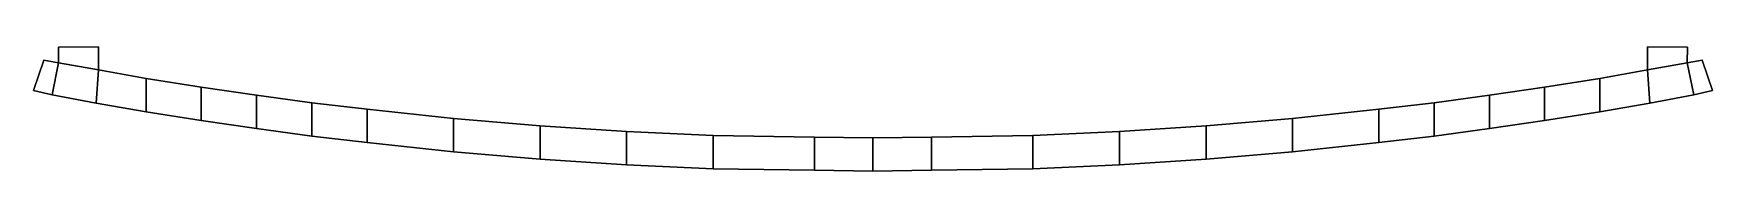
# Model space of a CAD drawing. Extents: x -169 to 169, y -25 to 0.
import ezdxf

# ---------------------------------------------------------------- set-up
doc = ezdxf.new("R2010")
doc.units = 0
doc.layers.add('METAL', color=20, linetype='CONTINUOUS')

msp = doc.modelspace()

# ---------------------------------------------------------------- meshes
at = {"layer": 'METAL'}
mesh = msp.add_polyface(dxfattribs=at)
corners = [(169.07, -8.79, 3.74), (169.07, -8.79, 3.74), (169.07, -8.79, 3.74), (169.07, -8.79, -3.5), (169.07, -8.79, -3.5), (169.07, -8.79, -3.5), (167.03, -2.71, 3.74), (167.03, -2.71, 3.74), (167.03, -2.71, 3.74), (167.03, -2.71, -3.5), (167.03, -2.71, -3.5), (167.03, -2.71, -3.5), (165.34, -9.67, 3.74), (165.34, -9.67, 3.74), (165.34, -9.67, -3.5), (165.34, -9.67, -3.5), (164.02, -0.04, 3.74), (164.02, -0.04, 3.74), (164.02, -0.04, 3.74), (164.02, -0.04, -3.5), (164.02, -0.04, -3.5), (164.02, -0.04, -3.5), (164.01, -3.2, 3.74), (164.01, -3.2, 3.74), (164.01, -3.2, 3.74), (164.01, -3.2, -3.5), (164.01, -3.2, -3.5), (164.01, -3.2, -3.5), (156.44, -11.38, 3.74), (156.44, -11.38, 3.74), (156.44, -11.38, -3.5), (156.44, -11.38, -3.5), (156.02, 0, 3.74), (156.02, 0, 3.74), (156.02, 0, 3.74), (156.02, 0, -3.5), (156.02, 0, -3.5), (156.02, 0, -3.5), (155.98, -4.61, 3.74), (155.98, -4.61, 3.74), (155.98, -4.61, 3.74), (155.98, -4.61, -3.5), (155.98, -4.61, -3.5), (155.98, -4.61, -3.5), (146.42, -13.09, 3.74), (146.42, -13.09, 3.74), (146.42, -6.38, 3.74), (146.42, -6.38, 3.74), (146.42, -13.09, -3.5), (146.42, -13.09, -3.5), (146.42, -6.38, -3.5), (146.42, -6.38, -3.5), (135.28, -14.87, 3.74), (135.28, -14.87, 3.74), (135.28, -8.16, 3.74), (135.28, -8.16, 3.74), (135.28, -14.87, -3.5), (135.28, -14.87, -3.5), (135.28, -8.16, -3.5), (135.28, -8.16, -3.5), (124.15, -16.48, 3.74), (124.15, -16.48, 3.74), (124.15, -9.77, 3.74), (124.15, -9.77, 3.74), (124.15, -16.48, -3.5), (124.15, -16.48, -3.5), (124.15, -9.77, -3.5), (124.15, -9.77, -3.5), (113.02, -11.28, 3.74), (113.02, -11.28, 3.74), (113.02, -17.99, -3.5), (113.02, -17.99, -3.5), (113.02, -11.28, -3.5), (113.02, -11.28, -3.5), (113.02, -17.99, 3.74), (113.02, -17.99, 3.74), (101.88, -19.29, 3.74), (101.88, -19.29, 3.74), (101.88, -12.58, 3.74), (101.88, -12.58, 3.74), (101.88, -19.29, -3.5), (101.88, -19.29, -3.5), (101.88, -12.58, -3.5), (101.88, -12.58, -3.5), (84.48, -21.16, 3.74), (84.48, -21.16, 3.74), (84.48, -14.45, -3.5), (84.48, -14.45, -3.5), (84.48, -14.45, 3.74), (84.48, -14.45, 3.74), (84.48, -21.16, -3.5), (84.48, -21.16, -3.5), (67.09, -22.64, 3.74), (67.09, -22.64, 3.74), (67.09, -15.93, 3.74), (67.09, -15.93, 3.74), (67.09, -22.64, -3.5), (67.09, -22.64, -3.5), (67.09, -15.93, -3.5), (67.09, -15.93, -3.5), (49.69, -23.81, 3.74), (49.69, -23.81, 3.74), (49.69, -17.1, 3.74), (49.69, -17.1, 3.74), (49.69, -23.81, -3.5), (49.69, -23.81, -3.5), (49.69, -17.1, -3.5), (49.69, -17.1, -3.5), (32.22, -24.61, 3.74), (32.22, -24.61, 3.74), (32.22, -17.9, 3.74), (32.22, -17.9, 3.74), (32.22, -24.61, -3.5), (32.22, -24.61, -3.5), (32.22, -17.9, -3.5), (32.22, -17.9, -3.5), (11.8, -24.9, 3.74), (11.8, -24.9, 3.74), (11.8, -18.19, 3.74), (11.8, -18.19, 3.74), (11.8, -24.9, -3.5), (11.8, -24.9, -3.5), (11.8, -18.19, -3.5), (11.8, -18.19, -3.5), (0.03, -25.07, 3.74), (0.03, -25.07, 3.74), (0.03, -18.36, 3.74), (0.03, -18.36, 3.74), (0.03, -25.07, -3.5), (0.03, -25.07, -3.5), (0.03, -18.36, -3.5), (0.03, -18.36, -3.5), (-11.73, -18.19, 3.74), (-11.73, -18.19, 3.74), (-11.73, -24.9, -3.5), (-11.73, -24.9, -3.5), (-11.73, -24.9, 3.74), (-11.73, -24.9, 3.74), (-11.73, -18.19, -3.5), (-11.73, -18.19, -3.5), (-32.15, -24.61, 3.74), (-32.15, -24.61, 3.74), (-32.15, -17.9, 3.74), (-32.15, -17.9, 3.74), (-32.15, -24.61, -3.5), (-32.15, -24.61, -3.5), (-32.15, -17.9, -3.5), (-32.15, -17.9, -3.5), (-49.62, -23.81, 3.74), (-49.62, -23.81, 3.74), (-49.62, -17.1, 3.74), (-49.62, -17.1, 3.74), (-49.62, -23.81, -3.5), (-49.62, -23.81, -3.5), (-49.62, -17.1, -3.5), (-49.62, -17.1, -3.5), (-67.02, -22.64, -3.5), (-67.02, -22.64, -3.5), (-67.02, -15.93, -3.5), (-67.02, -15.93, -3.5), (-67.02, -22.64, 3.74), (-67.02, -22.64, 3.74), (-67.02, -15.93, 3.74), (-67.02, -15.93, 3.74), (-84.42, -14.45, 3.74), (-84.42, -14.45, 3.74), (-84.42, -21.16, -3.5), (-84.42, -21.16, -3.5), (-84.42, -14.45, -3.5), (-84.42, -14.45, -3.5), (-84.42, -21.16, 3.74), (-84.42, -21.16, 3.74), (-101.81, -19.29, 3.74), (-101.81, -19.29, 3.74), (-101.81, -12.58, 3.74), (-101.81, -12.58, 3.74), (-101.81, -19.29, -3.5), (-101.81, -19.29, -3.5), (-101.81, -12.58, -3.5), (-101.81, -12.58, -3.5), (-112.95, -17.99, 3.74), (-112.95, -17.99, 3.74), (-112.95, -11.28, 3.74), (-112.95, -11.28, 3.74), (-112.95, -17.99, -3.5), (-112.95, -17.99, -3.5), (-112.95, -11.28, -3.5), (-112.95, -11.28, -3.5), (-124.08, -16.48, 3.74), (-124.08, -16.48, 3.74), (-124.08, -9.77, 3.74), (-124.08, -9.77, 3.74), (-124.08, -16.48, -3.5), (-124.08, -16.48, -3.5), (-124.08, -9.77, -3.5), (-124.08, -9.77, -3.5), (-135.22, -14.87, 3.74), (-135.22, -14.87, 3.74), (-135.22, -8.16, 3.74), (-135.22, -8.16, 3.74), (-135.22, -14.87, -3.5), (-135.22, -14.87, -3.5), (-135.22, -8.16, -3.5), (-135.22, -8.16, -3.5), (-146.35, -13.09, -3.5), (-146.35, -13.09, -3.5), (-146.35, -13.09, 3.74), (-146.35, -13.09, 3.74), (-146.35, -6.38, 3.74), (-146.35, -6.38, 3.74), (-146.35, -6.38, -3.5), (-146.35, -6.38, -3.5), (-155.92, -4.61, 3.74), (-155.92, -4.61, 3.74), (-155.92, -4.61, 3.74), (-155.92, -4.61, -3.5), (-155.92, -4.61, -3.5), (-155.92, -4.61, -3.5), (-155.95, 0, 3.74), (-155.95, 0, 3.74), (-155.95, 0, 3.74), (-155.95, 0, -3.5), (-155.95, 0, -3.5), (-155.95, 0, -3.5), (-156.38, -11.38, -3.5), (-156.38, -11.38, -3.5), (-156.38, -11.38, 3.74), (-156.38, -11.38, 3.74), (-163.95, -3.2, 3.74), (-163.95, -3.2, 3.74), (-163.95, -3.2, 3.74), (-163.95, -3.2, -3.5), (-163.95, -3.2, -3.5), (-163.95, -3.2, -3.5), (-163.95, -0.04, 3.74), (-163.95, -0.04, 3.74), (-163.95, -0.04, 3.74), (-163.95, -0.04, -3.5), (-163.95, -0.04, -3.5), (-163.95, -0.04, -3.5), (-165.27, -9.67, 3.74), (-165.27, -9.67, 3.74), (-165.27, -9.67, -3.5), (-165.27, -9.67, -3.5), (-166.96, -2.71, 3.74), (-166.96, -2.71, 3.74), (-166.96, -2.71, 3.74), (-166.96, -2.71, -3.5), (-166.96, -2.71, -3.5), (-166.96, -2.71, -3.5), (-169, -8.79, 3.74), (-169, -8.79, 3.74), (-169, -8.79, 3.74), (-169, -8.79, -3.5), (-169, -8.79, -3.5), (-169, -8.79, -3.5)]
mesh.append_faces([[corners[k] for k in face] for face in [(162, 158, 168, 164), (157, 161, 171, 167), (159, 156, 166, 169), (246, 249, 255, 252), (238, 235, 220, 223), (202, 198, 190, 194), (186, 182, 174, 178), (241, 243, 225, 227), (197, 201, 193, 189), (181, 185, 177, 173), (242, 232, 217, 224), (200, 203, 195, 192), (184, 187, 179, 176), (214, 229, 240, 226), (191, 199, 196, 188), (175, 183, 180, 172), (151, 163, 160, 148), (247, 244, 228, 231), (208, 210, 216, 213), (251, 254, 243, 241), (205, 207, 227, 225), (253, 248, 232, 242), (211, 204, 224, 217), (229, 245, 250, 240), (226, 206, 209, 214), (229, 214, 219, 234), (212, 215, 221, 218), (217, 232, 237, 222), (233, 230, 236, 239), (142, 146, 154, 150), (150, 154, 158, 162), (178, 174, 164, 168), (145, 141, 149, 153), (153, 149, 161, 157), (173, 177, 167, 171), (147, 144, 152, 155), (155, 152, 156, 159), (176, 179, 169, 166), (165, 175, 172, 170), (163, 165, 170, 160), (148, 140, 143, 151), (210, 208, 198, 202), (194, 190, 182, 186), (207, 205, 201, 197), (189, 193, 185, 181), (204, 211, 203, 200), (192, 195, 187, 184), (199, 209, 206, 196), (183, 191, 188, 180), (146, 142, 132, 138), (141, 145, 135, 137), (144, 147, 139, 134), (143, 140, 136, 133), (138, 132, 127, 130), (137, 135, 128, 125), (134, 139, 131, 129), (126, 133, 136, 124), (95, 89, 87, 99), (96, 90, 84, 92), (98, 86, 91, 97), (6, 0, 3, 9), (20, 35, 32, 17), (59, 67, 63, 55), (73, 83, 79, 69), (12, 28, 30, 14), (52, 60, 64, 56), (74, 76, 80, 70), (15, 31, 41, 26), (57, 65, 66, 58), (71, 81, 82, 72), (38, 29, 13, 23), (62, 61, 53, 54), (78, 77, 75, 68), (102, 101, 93, 94), (11, 27, 24, 8), (47, 39, 42, 51), (1, 12, 14, 4), (48, 30, 28, 44), (5, 15, 26, 10), (50, 41, 31, 49), (23, 13, 2, 7), (29, 38, 46, 45), (23, 18, 33, 38), (40, 34, 37, 43), (41, 36, 21, 26), (25, 19, 16, 22), (111, 103, 107, 115), (103, 95, 99, 107), (83, 87, 89, 79), (112, 104, 100, 108), (104, 96, 92, 100), (76, 84, 90, 80), (114, 106, 105, 113), (106, 98, 97, 105), (81, 91, 86, 82), (88, 85, 77, 78), (94, 93, 85, 88), (101, 102, 110, 109), (51, 59, 55, 47), (67, 73, 69, 63), (44, 52, 56, 48), (60, 74, 70, 64), (49, 57, 58, 50), (65, 71, 72, 66), (54, 53, 45, 46), (68, 75, 61, 62), (115, 123, 119, 111), (108, 116, 120, 112), (113, 121, 122, 114), (110, 118, 117, 109), (123, 130, 127, 119), (116, 125, 128, 120), (121, 129, 131, 122), (126, 124, 117, 118)]])

doc.saveas('drawing.dxf')
